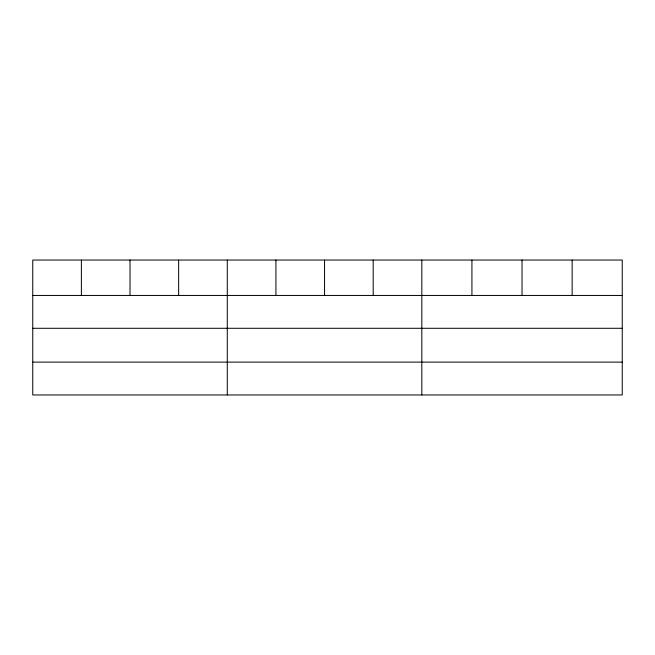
<?xml version="1.0" encoding="UTF-8"?>
<svg xmlns="http://www.w3.org/2000/svg" width="655" height="655" viewBox="0 0 655 655"><rect width="100%" height="100%" fill="white"/><g stroke="black" fill="none" stroke-linecap="round" stroke-linejoin="round"><path stroke-width="0.98" d="M622.25 328.286L622.25 260.043L32.75 260.043L32.75 394.957L622.25 394.957L622.25 328.286L32.75 328.286M32.75 295.446L622.25 295.446M32.75 362.117L622.25 362.117M572.142 260.043L572.142 295.446M522.035 260.043L522.035 295.446M471.927 260.043L471.927 295.446M421.82 260.043L421.82 394.957M373.186 260.043L373.186 295.446M324.552 260.043L324.552 295.446M275.919 260.043L275.919 295.446M227.285 260.043L227.285 394.957M178.651 260.043L178.651 295.446M130.018 260.043L130.018 295.446M81.384 260.043L81.384 295.446"/></g></svg>
